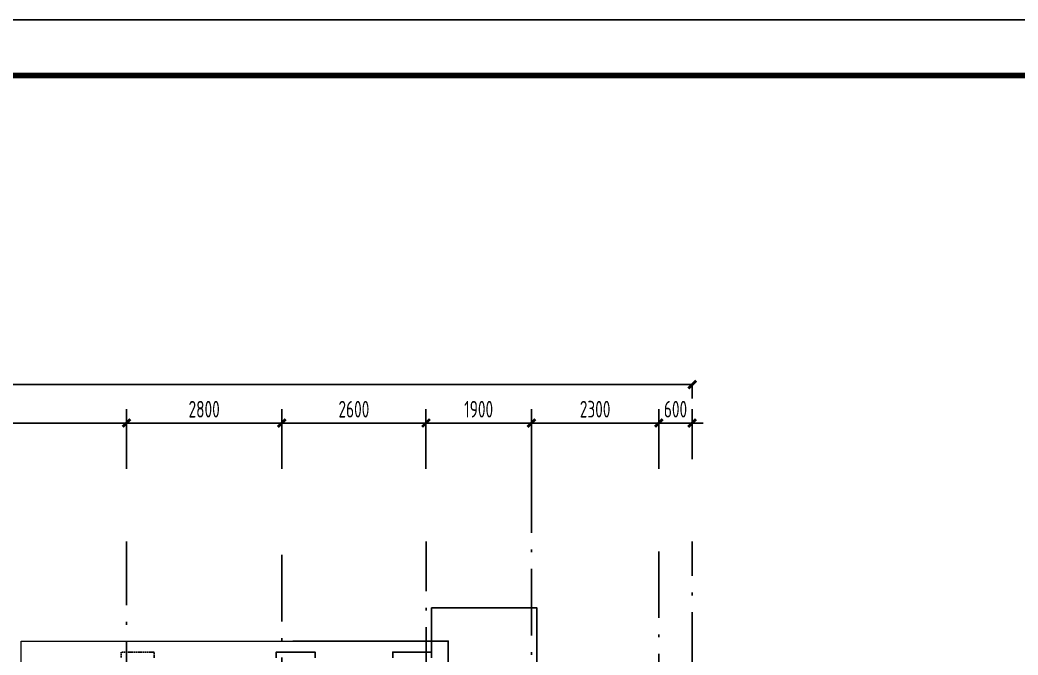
# Model space of a CAD drawing. Extents: x 580289 to 1106878, y -144605 to 78052.
# Drawn here: x 704464 to 722463, y -13628 to -2179 of the extents above; entities that cross this region are included whole.
import ezdxf

# ---------------------------------------------------------------- set-up
doc = ezdxf.new("R2010")
doc.units = 0
doc.header["$LTSCALE"] = 100
doc.linetypes.add('2', pattern=[18.5, 12, -3, 0.5, -3])
doc.linetypes.add('DASH', pattern=[0.35, 0.25, -0.1])
doc.layers.get('0').update_dxf_attribs({"linetype": 'CONTINUOUS'})
doc.layers.get('Defpoints').update_dxf_attribs({"linetype": 'CONTINUOUS'})
for name, color, linetype in [('DIM', 3, 'CONTINUOUS'), ('T图框', 7, 'CONTINUOUS'), ('WINDOW', 4, 'CONTINUOUS'), ('xj', 6, 'CONTINUOUS'), ('图框', 254, 'CONTINUOUS'), ('网格', 253, '2')]:
    doc.layers.add(name, color=color, linetype=linetype)
doc.layers.add('建筑看线', color=75, linetype='CONTINUOUS', lineweight=15)
doc.styles.add('TSSD_Dimension', font='Tssdeng.shx', dxfattribs={"width": 0.7, "bigfont": 'tssdchn.shx'})
doc.dimstyles.new('TSSD_100_100$0', dxfattribs={"dimtxt": 300, "dimasz": 100, "dimexe": 250, "dimexo": 250, "dimgap": 100, "dimtad": 1, "dimdec": 0, "dimzin": 0, "dimdsep": 46, "dimtxsty": 'TSSD_Dimension', "dimblk": '_TSDBK', "dimblk1": '_TSDBK', "dimblk2": '_TSDBK', "dimsah": 1, "dimcen": 0, "dimclrt": 7, "dimadec": 0, "dimazin": 0, "dimtfac": 1, "dimtdec": 0, "dimtix": 1, "dimtmove": 2, "dimatfit": 3, "dimldrblk": '_TSDBK', "dimfxl": 1, "dimtolj": 1, "dimtzin": 0, "dimarcsym": 0})

# ---------------------------------------------------------------- blocks, each defined once
blk = doc.blocks.new('_TSDBK')
blk.add_line((-1, 0), (0, 0))
at = {"const_width": 0.5}
blk.add_lwpolyline([(-0.7, -0.7), (0.7, 0.7)], dxfattribs=at)
blk = doc.blocks.new('*D1492')
at = {"layer": 'Defpoints', "color": 0}
for p in [(706386, -9446), (701586, -10521), (706386, -10521)]:
    blk.add_point(p, dxfattribs=at)
at = {"layer": 'DIM', "color": 0, "lineweight": -2}
for p, q in [((701586, -10271), (701586, -9196)), ((706386, -10271), (706386, -9196)), ((701686, -9446), (706286, -9446))]:
    blk.add_line(p, q, dxfattribs=at)
at = {"layer": 'DIM', "color": 0, "lineweight": -2, "xscale": 100, "yscale": 100, "zscale": 100, "rotation": 180}
blk.add_blockref('_TSDBK', (701586, -9446), dxfattribs=at)
at = {"layer": 'DIM', "color": 0, "lineweight": -2, "xscale": 100, "yscale": 100, "zscale": 100}
blk.add_blockref('_TSDBK', (706386, -9446), dxfattribs=at)
at = {"layer": 'DIM', "color": 7, "insert": (703986, -9196), "char_height": 300, "attachment_point": 5, "style": 'TSSD_Dimension'}
blk.add_mtext('\\A1;4800', dxfattribs=at)
blk = doc.blocks.new('*D1493')
at = {"layer": 'Defpoints', "color": 0}
for p in [(709186, -9446), (706386, -10521), (709186, -10521)]:
    blk.add_point(p, dxfattribs=at)
at = {"layer": 'DIM', "color": 0, "lineweight": -2}
for p, q in [((706386, -10271), (706386, -9196)), ((709186, -10271), (709186, -9196)), ((706486, -9446), (709086, -9446))]:
    blk.add_line(p, q, dxfattribs=at)
at = {"layer": 'DIM', "color": 0, "lineweight": -2, "xscale": 100, "yscale": 100, "zscale": 100, "rotation": 180}
blk.add_blockref('_TSDBK', (706386, -9446), dxfattribs=at)
at = {"layer": 'DIM', "color": 0, "lineweight": -2, "xscale": 100, "yscale": 100, "zscale": 100}
blk.add_blockref('_TSDBK', (709186, -9446), dxfattribs=at)
at = {"layer": 'DIM', "color": 7, "insert": (707786, -9196), "char_height": 300, "attachment_point": 5, "style": 'TSSD_Dimension'}
blk.add_mtext('\\A1;2800', dxfattribs=at)
blk = doc.blocks.new('*D1494')
at = {"layer": 'Defpoints', "color": 0}
for p in [(711786, -9446), (709186, -10521), (711786, -10521)]:
    blk.add_point(p, dxfattribs=at)
at = {"layer": 'DIM', "color": 0, "lineweight": -2}
for p, q in [((709186, -10271), (709186, -9196)), ((711786, -10271), (711786, -9196)), ((709286, -9446), (711686, -9446))]:
    blk.add_line(p, q, dxfattribs=at)
at = {"layer": 'DIM', "color": 0, "lineweight": -2, "xscale": 100, "yscale": 100, "zscale": 100, "rotation": 180}
blk.add_blockref('_TSDBK', (709186, -9446), dxfattribs=at)
at = {"layer": 'DIM', "color": 0, "lineweight": -2, "xscale": 100, "yscale": 100, "zscale": 100}
blk.add_blockref('_TSDBK', (711786, -9446), dxfattribs=at)
at = {"layer": 'DIM', "color": 7, "insert": (710486, -9196), "char_height": 300, "attachment_point": 5, "style": 'TSSD_Dimension'}
blk.add_mtext('\\A1;2600', dxfattribs=at)
blk = doc.blocks.new('*D1495')
at = {"layer": 'Defpoints', "color": 0}
for p in [(713686, -9446), (711786, -10521), (713686, -10521)]:
    blk.add_point(p, dxfattribs=at)
at = {"layer": 'DIM', "color": 0, "lineweight": -2}
for p, q in [((711786, -10271), (711786, -9196)), ((713686, -10271), (713686, -9196)), ((711886, -9446), (713586, -9446))]:
    blk.add_line(p, q, dxfattribs=at)
at = {"layer": 'DIM', "color": 0, "lineweight": -2, "xscale": 100, "yscale": 100, "zscale": 100, "rotation": 180}
blk.add_blockref('_TSDBK', (711786, -9446), dxfattribs=at)
at = {"layer": 'DIM', "color": 0, "lineweight": -2, "xscale": 100, "yscale": 100, "zscale": 100}
blk.add_blockref('_TSDBK', (713686, -9446), dxfattribs=at)
at = {"layer": 'DIM', "color": 7, "insert": (712736, -9196), "char_height": 300, "attachment_point": 5, "style": 'TSSD_Dimension'}
blk.add_mtext('\\A1;1900', dxfattribs=at)
blk = doc.blocks.new('*D1496')
at = {"layer": 'Defpoints', "color": 0}
for p in [(715986, -9446), (713686, -10521), (715986, -10521)]:
    blk.add_point(p, dxfattribs=at)
at = {"layer": 'DIM', "color": 0, "lineweight": -2}
for p, q in [((713686, -10271), (713686, -9196)), ((715986, -10271), (715986, -9196)), ((713786, -9446), (715886, -9446))]:
    blk.add_line(p, q, dxfattribs=at)
at = {"layer": 'DIM', "color": 0, "lineweight": -2, "xscale": 100, "yscale": 100, "zscale": 100, "rotation": 180}
blk.add_blockref('_TSDBK', (713686, -9446), dxfattribs=at)
at = {"layer": 'DIM', "color": 0, "lineweight": -2, "xscale": 100, "yscale": 100, "zscale": 100}
blk.add_blockref('_TSDBK', (715986, -9446), dxfattribs=at)
at = {"layer": 'DIM', "color": 7, "insert": (714836, -9196), "char_height": 300, "attachment_point": 5, "style": 'TSSD_Dimension'}
blk.add_mtext('\\A1;2300', dxfattribs=at)
blk = doc.blocks.new('*D1497')
at = {"layer": 'Defpoints', "color": 0}
for p in [(716586, -9446), (716586, -10345), (715986, -10521)]:
    blk.add_point(p, dxfattribs=at)
at = {"layer": 'DIM', "color": 0, "lineweight": -2}
for p, q in [((715986, -10271), (715986, -9196)), ((716586, -10095), (716586, -9196)), ((715886, -9446), (715786, -9446)), ((715986, -9446), (716586, -9446)), ((716686, -9446), (716786, -9446))]:
    blk.add_line(p, q, dxfattribs=at)
at = {"layer": 'DIM', "color": 0, "lineweight": -2, "xscale": 100, "yscale": 100, "zscale": 100}
blk.add_blockref('_TSDBK', (715986, -9446), dxfattribs=at)
at = {"layer": 'DIM', "color": 0, "lineweight": -2, "xscale": 100, "yscale": 100, "zscale": 100, "rotation": 180}
blk.add_blockref('_TSDBK', (716586, -9446), dxfattribs=at)
at = {"layer": 'DIM', "color": 7, "insert": (716286, -9196), "char_height": 300, "attachment_point": 5, "style": 'TSSD_Dimension'}
blk.add_mtext('\\A1;600', dxfattribs=at)
blk = doc.blocks.new('*D1498')
at = {"layer": 'Defpoints', "color": 0}
for p in [(667386, -8505), (716586, -8505), (716586, -8752)]:
    blk.add_point(p, dxfattribs=at)
at = {"layer": 'DIM', "color": 0, "lineweight": -2}
for p, q in [((667386, -8755), (667386, -9002)), ((667486, -8752), (716486, -8752)), ((716586, -8755), (716586, -9002))]:
    blk.add_line(p, q, dxfattribs=at)
at = {"layer": 'DIM', "color": 0, "lineweight": -2, "xscale": 100, "yscale": 100, "zscale": 100, "rotation": 180}
blk.add_blockref('_TSDBK', (667386, -8752), dxfattribs=at)
at = {"layer": 'DIM', "color": 0, "lineweight": -2, "xscale": 100, "yscale": 100, "zscale": 100}
blk.add_blockref('_TSDBK', (716586, -8752), dxfattribs=at)
at = {"layer": 'DIM', "color": 7, "insert": (691986, -8502), "char_height": 300, "attachment_point": 5, "style": 'TSSD_Dimension'}
blk.add_mtext('\\A1;49200', dxfattribs=at)
blk = doc.blocks.new('A$C72C84CBD')
at = {"layer": '图框', "color": 0}
for points in [[(0, 0), (0, 59400), (84100, 59400), (84100, 0)], [(0, 0), (84100, 0), (84100, 59400), (0, 59400)]]:
    blk.add_lwpolyline(points, close=True, dxfattribs=at)
at = {"layer": '图框', "color": 0, "const_width": 100}
blk.add_lwpolyline([(2500, 1000), (83100, 1000), (83100, 58400), (2500, 58400)], close=True, dxfattribs=at)
blk = doc.blocks.new('图框')
at = {"layer": 'T图框', "color": 4}
blk.add_blockref('A$C72C84CBD', (602717, 102744), dxfattribs=at)

msp = doc.modelspace()

# ---------------------------------------------------------------- linework, layer by layer
at = {"layer": 'WINDOW'}
msp.add_lwpolyline([(711886.6, -13577.3), (711886.5, -12777.3), (713786.5, -12777.3), (713786.5, -14376)], dxfattribs=at)
at = {"layer": 'xj'}
for points in [[(709386.5, -13375.9), (712186.6, -13375.9), (712186.6, -14175.9), (716986.5, -14175.9), (716986.5, -15175.9), (716986.5, -15175.9), (716986.5, -21775.9), (716386.5, -21775.9), (716386.5, -35075.9), (705986.5, -35075.9), (705986.5, -30125.9), (705986.5, -28475.9), (701986.5, -28475.9)], [(709086.5, -13676), (709086.5, -13576), (709786.5, -13576), (709786.5, -13676)], [(711886.5, -13676), (711886.5, -13576), (711186.5, -13576), (711186.5, -13676)]]:
    msp.add_lwpolyline(points, dxfattribs=at)
at = {"layer": 'xj', "linetype": 'DASH'}
msp.add_lwpolyline([(706886.7, -13675.9), (706886.7, -13575.9), (706286.7, -13575.9), (706286.7, -13675.9)], dxfattribs=at)
at = {"layer": '建筑看线'}
for points in [[(704486.5, -15976), (704486.5, -15976), (704487.4, -13375.9)], [(704487.4, -13375.4), (709386.5, -13375.9), (709386.5, -13375.9)], [(709386.5, -13375.9), (712186.6, -13375.9), (712186.6, -14175.9)], [(709386.5, -13375.9), (712186.6, -13375.9), (712186.6, -14115.8)]]:
    msp.add_lwpolyline(points, dxfattribs=at)
at = {"layer": '网格'}
for p, q in [((713686.5, -16974.6), (713686.5, -9911.8)), ((706386.5, -34931.9), (706386.5, -11580.1)), ((709186.5, -18574.6), (709186.5, -11580.1)), ((711786.5, -19875.9), (711786.5, -11580.1)), ((715986.5, -35158.9), (715986.5, -11580.1)), ((716586.5, -36252.6), (716586.5, -11580.1))]:
    msp.add_line(p, q, dxfattribs=at)

# ---------------------------------------------------------------- block references
at = {"layer": 'T图框'}
msp.add_blockref('图框', (53644.8, -164322.4), dxfattribs=at)

# ---------------------------------------------------------------- dimensions: what is measured, and where the dimension line sits
at = {"layer": 'DIM'}
for base, p1, p2, picture, middle in [((716586.5, -8752.1), (667386.5, -8504.5), (716586.5, -8504.5), '*D1498', (691986.5, -8502.1)), ((706386.5, -9446), (701586.5, -10521), (706386.5, -10521), '*D1492', (703986.5, -9196)), ((709186.5, -9446), (706386.5, -10521), (709186.5, -10521), '*D1493', (707786.5, -9196)), ((711786.5, -9446), (709186.5, -10521), (711786.5, -10521), '*D1494', (710486.5, -9196)), ((713686.5, -9446), (711786.5, -10521), (713686.5, -10521), '*D1495', (712736.5, -9196)), ((715986.5, -9446), (713686.5, -10521), (715986.5, -10521), '*D1496', (714836.5, -9196)), ((716586.5, -9446), (715986.5, -10521), (716586.5, -10345.1), '*D1497', (716286.5, -9196))]:
    dim = msp.add_linear_dim(base=base, p1=p1, p2=p2, dimstyle='TSSD_100_100$0', dxfattribs=at)
    dim.commit()
    dim.dimension.update_dxf_attribs({"geometry": picture, "text_midpoint": middle})

doc.saveas('drawing.dxf')
